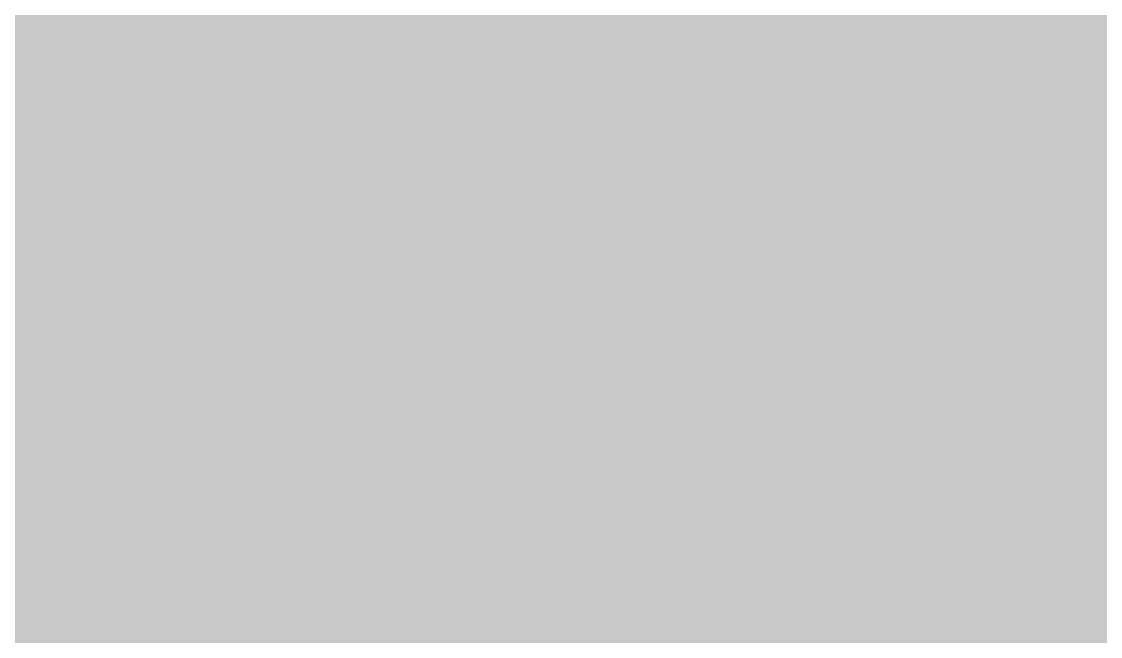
# Model space of a CAD drawing. Extents: x -10500 to 767, y -61 to 780.
# Drawn here: x 100.404 to 101.061, y 0.321 to 0.695 of the extents above; entities that cross this region are included whole.
import ezdxf

# ---------------------------------------------------------------- set-up
doc = ezdxf.new("R2010")
doc.units = 0
doc.layers.add('Hachura', color=251, linetype='Continuous')

msp = doc.modelspace()

# ---------------------------------------------------------------- hatches: boundary and pattern name
at = {"layer": 'Hachura'}
h = msp.add_hatch(color=7, dxfattribs=at)
h.dxf.hatch_style = 1
h.paths.add_polyline_path([(0, 0), (731, 0), (731, 731), (0, 731)])
h = msp.add_hatch(color=7, dxfattribs=at)
h.dxf.hatch_style = 1
h.paths.add_polyline_path([(0, 0), (731, 0), (731, 731), (0, 731)])
h = msp.add_hatch(color=7, dxfattribs=at)
h.dxf.hatch_style = 1
h.paths.add_polyline_path([(0, 0), (731, 0), (731, 731), (0, 731)])
h = msp.add_hatch(color=7, dxfattribs=at)
h.dxf.hatch_style = 1
h.paths.add_polyline_path([(0, 0), (731, 0), (731, 731), (0, 731)])
h = msp.add_hatch(color=7, dxfattribs=at)
h.dxf.hatch_style = 1
h.paths.add_polyline_path([(0, 0), (731, 0), (731, 731), (0, 731)])
h = msp.add_hatch(color=7, dxfattribs=at)
h.dxf.hatch_style = 1
h.paths.add_polyline_path([(0, 0), (731, 0), (731, 731), (0, 731)])
h = msp.add_hatch(color=7, dxfattribs=at)
h.dxf.hatch_style = 1
h.paths.add_polyline_path([(0, 0), (731, 0), (731, 731), (0, 731)])
h = msp.add_hatch(color=7, dxfattribs=at)
h.dxf.hatch_style = 1
h.paths.add_polyline_path([(0, 0), (731, 0), (731, 731), (0, 731)])
h = msp.add_hatch(color=7, dxfattribs=at)
h.dxf.hatch_style = 1
h.paths.add_polyline_path([(0, 0), (731, 0), (731, 731), (0, 731)])
h = msp.add_hatch(color=7, dxfattribs=at)
h.dxf.hatch_style = 1
h.paths.add_polyline_path([(0, 0), (731, 0), (731, 731), (0, 731)])
h = msp.add_hatch(color=7, dxfattribs=at)
h.dxf.hatch_style = 1
h.paths.add_polyline_path([(0, 0), (731, 0), (731, 731), (0, 731)])
h = msp.add_hatch(color=7, dxfattribs=at)
h.dxf.hatch_style = 1
h.paths.add_polyline_path([(0, 0), (731, 0), (731, 731), (0, 731)])
h = msp.add_hatch(color=7, dxfattribs=at)
h.dxf.hatch_style = 1
h.paths.add_polyline_path([(0, 0), (731, 0), (731, 731), (0, 731)])
h = msp.add_hatch(color=7, dxfattribs=at)
h.dxf.hatch_style = 1
h.paths.add_polyline_path([(0, 0), (731, 0), (731, 731), (0, 731)])
h = msp.add_hatch(color=7, dxfattribs=at)
h.dxf.hatch_style = 1
h.paths.add_polyline_path([(0, 0), (731, 0), (731, 731), (0, 731)])
h = msp.add_hatch(color=7, dxfattribs=at)
h.dxf.hatch_style = 1
h.paths.add_polyline_path([(0, 0), (731, 0), (731, 731), (0, 731)])
h = msp.add_hatch(color=7, dxfattribs=at)
h.dxf.hatch_style = 1
h.paths.add_polyline_path([(0, 0), (731, 0), (731, 731), (0, 731)])
h = msp.add_hatch(color=7, dxfattribs=at)
h.dxf.hatch_style = 1
h.paths.add_polyline_path([(0, 0), (731, 0), (731, 731), (0, 731)])
h = msp.add_hatch(color=7, dxfattribs=at)
h.dxf.hatch_style = 1
h.paths.add_polyline_path([(0, 0), (731, 0), (731, 731), (0, 731)])
h = msp.add_hatch(color=7, dxfattribs=at)
h.dxf.hatch_style = 1
h.paths.add_polyline_path([(0, 0), (731, 0), (731, 731), (0, 731)])
h = msp.add_hatch(color=7, dxfattribs=at)
h.dxf.hatch_style = 1
h.paths.add_polyline_path([(0, 0), (731, 0), (731, 731), (0, 731)])
h = msp.add_hatch(color=7, dxfattribs=at)
h.dxf.hatch_style = 1
h.paths.add_polyline_path([(0, 0), (731, 0), (731, 731), (0, 731)])
h = msp.add_hatch(color=7, dxfattribs=at)
h.dxf.hatch_style = 1
h.paths.add_polyline_path([(0, 0), (731, 0), (731, 731), (0, 731)])
h = msp.add_hatch(color=7, dxfattribs=at)
h.dxf.hatch_style = 1
h.paths.add_polyline_path([(0, 0), (731, 0), (731, 731), (0, 731)])
h = msp.add_hatch(color=7, dxfattribs=at)
h.dxf.hatch_style = 1
h.paths.add_polyline_path([(0, 0), (731, 0), (731, 450), (0, 450)])
h = msp.add_hatch(color=7, dxfattribs=at)
h.dxf.hatch_style = 1
h.paths.add_polyline_path([(0, 0), (731, 0), (731, 450), (0, 450)])
h = msp.add_hatch(color=7, dxfattribs=at)
h.dxf.hatch_style = 1
h.paths.add_polyline_path([(0, 0), (731, 0), (731, 312), (0, 312)])
h = msp.add_hatch(color=7, dxfattribs=at)
h.dxf.hatch_style = 1
h.paths.add_polyline_path([(0, 0), (731, 0), (731, 312), (0, 312)])
h = msp.add_hatch(color=7, dxfattribs=at)
h.dxf.hatch_style = 1
h.paths.add_polyline_path([(0, 0), (450, 0), (450, 312), (0, 312)])
h = msp.add_hatch(color=7, dxfattribs=at)
h.dxf.hatch_style = 1
h.paths.add_polyline_path([(0, 0), (450, 0), (450, 312), (0, 312)])
h = msp.add_hatch(color=7, dxfattribs=at)
h.dxf.hatch_style = 1
h.paths.add_polyline_path([(0, 0), (312, 0), (312, 291.5), (0, 291.5)])
h = msp.add_hatch(color=7, dxfattribs=at)
h.dxf.hatch_style = 1
h.paths.add_polyline_path([(0, 0), (731, 0), (731, 244), (0, 244)])
h = msp.add_hatch(color=7, dxfattribs=at)
h.dxf.hatch_style = 1
h.paths.add_polyline_path([(0, 0), (731, 0), (731, 244), (0, 244)])
h = msp.add_hatch(color=7, dxfattribs=at)
h.dxf.hatch_style = 1
h.paths.add_polyline_path([(0, 0), (244, 0), (244, 244), (0, 244)])
h = msp.add_hatch(color=7, dxfattribs=at)
h.dxf.hatch_style = 1
h.paths.add_polyline_path([(0, 0), (450, 0), (450, 244), (0, 244)])
h = msp.add_hatch(color=7, dxfattribs=at)
h.dxf.hatch_style = 1
h.paths.add_polyline_path([(0, 0), (450, 0), (450, 244), (0, 244)])
h = msp.add_hatch(color=7, dxfattribs=at)
h.dxf.hatch_style = 1
h.paths.add_polyline_path([(0, 0), (450, 0), (450, 244), (0, 244)])
h = msp.add_hatch(color=7, dxfattribs=at)
h.dxf.hatch_style = 1
h.paths.add_polyline_path([(0, 0), (450, 0), (450, 244), (0, 244)])

doc.saveas('drawing.dxf')
